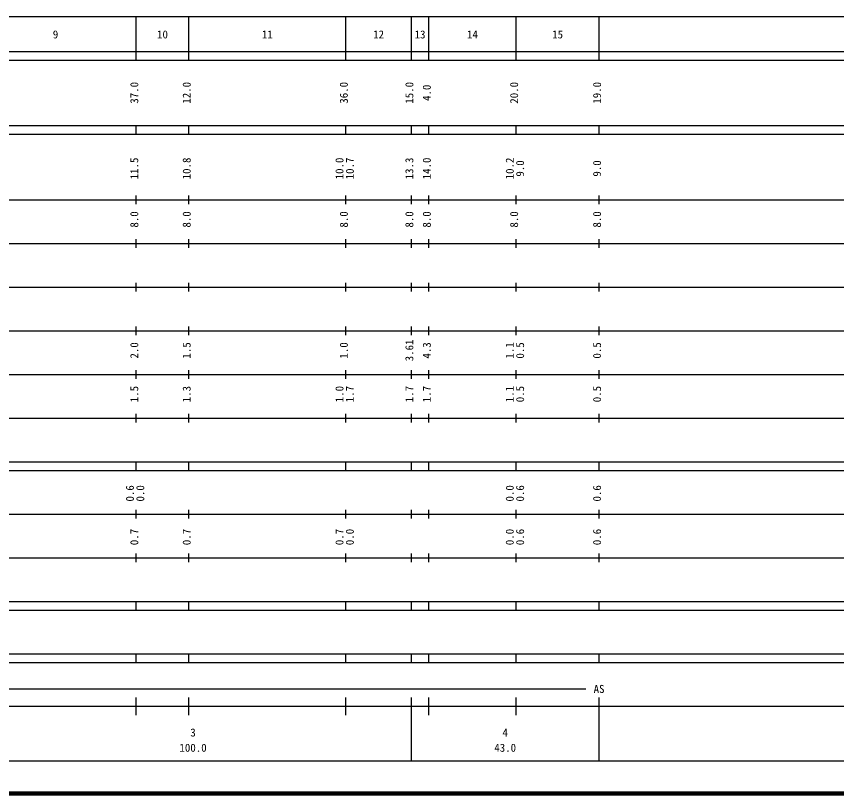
# Model space of a CAD drawing. Units: millimetres on the paper, enlarged 1000 times. Extents: x 40000 to 680000, y 20000 to 380000.
# Drawn here: x 277538 to 465406, y 20000 to 198000 of the extents above; entities that cross this region are included whole.
import ezdxf
from ezdxf.enums import TextEntityAlignment as Align

# ---------------------------------------------------------------- set-up
doc = ezdxf.new("R2010")
doc.units = ezdxf.units.MM
doc.header["$LTSCALE"] = 1000
doc.layers.add('M-TTL', color=2, linetype='Continuous', lineweight=140)
doc.layers.add('M-TTL-BAND', color=7, linetype='Continuous', lineweight=25)
doc.styles.add('ＭＳ ゴシック', font='')
doc.styles.get('ＭＳ ゴシック').set_extended_font_data('MS Gothic')

msp = doc.modelspace()

# ---------------------------------------------------------------- linework, layer by layer
at = {"layer": 'M-TTL'}
msp.add_line((40000, 20000), (680000, 20000), dxfattribs=at)
at = {"layer": 'M-TTL-BAND'}
for p, q in [((68000, 198000), (579000, 198000)), ((305000, 188000), (305000, 198000)), ((317000, 188000), (317000, 198000)), ((353000, 188000), (353000, 198000)), ((368000, 188000), (368000, 198000)), ((372000, 188000), (372000, 198000)), ((392000, 188000), (392000, 198000)), ((411000, 188000), (411000, 198000)), ((40000, 190000), (579000, 190000)), ((40000, 188000), (579000, 188000)), ((40000, 173000), (579000, 173000)), ((305000, 171000), (305000, 173000)), ((317000, 171000), (317000, 173000)), ((353000, 171000), (353000, 173000)), ((368000, 171000), (368000, 173000)), ((372000, 171000), (372000, 173000)), ((392000, 171000), (392000, 173000)), ((411000, 171000), (411000, 173000)), ((40000, 171000), (579000, 171000)), ((40000, 156000), (579000, 156000)), ((305000, 155000), (305000, 157000)), ((317000, 155000), (317000, 157000)), ((353000, 155000), (353000, 157000)), ((368000, 155000), (368000, 157000)), ((372000, 155000), (372000, 157000)), ((392000, 155000), (392000, 157000)), ((411000, 155000), (411000, 157000)), ((305000, 145000), (305000, 147000)), ((317000, 145000), (317000, 147000)), ((353000, 145000), (353000, 147000)), ((368000, 145000), (368000, 147000)), ((372000, 145000), (372000, 147000)), ((392000, 145000), (392000, 147000)), ((411000, 145000), (411000, 147000)), ((46000, 146000), (579000, 146000)), ((52000, 136000), (579000, 136000)), ((305000, 135000), (305000, 137000)), ((317000, 135000), (317000, 137000)), ((353000, 135000), (353000, 137000)), ((368000, 135000), (368000, 137000)), ((372000, 135000), (372000, 137000)), ((392000, 135000), (392000, 137000)), ((411000, 135000), (411000, 137000)), ((46000, 126000), (579000, 126000)), ((305000, 125000), (305000, 127000)), ((317000, 125000), (317000, 127000)), ((353000, 125000), (353000, 127000)), ((368000, 125000), (368000, 127000)), ((372000, 125000), (372000, 127000)), ((392000, 125000), (392000, 127000)), ((411000, 125000), (411000, 127000)), ((305000, 115000), (305000, 117000)), ((317000, 115000), (317000, 117000)), ((353000, 115000), (353000, 117000)), ((368000, 115000), (368000, 117000)), ((372000, 115000), (372000, 117000)), ((392000, 115000), (392000, 117000)), ((411000, 115000), (411000, 117000)), ((52000, 116000), (579000, 116000)), ((46000, 106000), (579000, 106000)), ((305000, 105000), (305000, 107000)), ((317000, 105000), (317000, 107000)), ((353000, 105000), (353000, 107000)), ((368000, 105000), (368000, 107000)), ((372000, 105000), (372000, 107000)), ((392000, 105000), (392000, 107000)), ((411000, 105000), (411000, 107000)), ((40000, 96000), (579000, 96000)), ((305000, 94000), (305000, 96000)), ((317000, 94000), (317000, 96000)), ((353000, 94000), (353000, 96000)), ((368000, 94000), (368000, 96000)), ((372000, 94000), (372000, 96000)), ((392000, 94000), (392000, 96000)), ((411000, 94000), (411000, 96000)), ((40000, 94000), (579000, 94000)), ((305000, 83000), (305000, 85000)), ((317000, 83000), (317000, 85000)), ((353000, 83000), (353000, 85000)), ((368000, 83000), (368000, 85000)), ((372000, 83000), (372000, 85000)), ((392000, 83000), (392000, 85000)), ((411000, 83000), (411000, 85000)), ((49000, 84000), (579000, 84000)), ((40000, 74000), (579000, 74000)), ((305000, 73000), (305000, 75000)), ((317000, 73000), (317000, 75000)), ((353000, 73000), (353000, 75000)), ((368000, 73000), (368000, 75000)), ((372000, 73000), (372000, 75000)), ((392000, 73000), (392000, 75000)), ((411000, 73000), (411000, 75000)), ((40000, 64000), (579000, 64000)), ((305000, 62000), (305000, 64000)), ((317000, 62000), (317000, 64000)), ((353000, 62000), (353000, 64000)), ((368000, 62000), (368000, 64000)), ((372000, 62000), (372000, 64000)), ((392000, 62000), (392000, 64000)), ((411000, 62000), (411000, 64000)), ((40000, 62000), (579000, 62000)), ((40000, 52000), (579000, 52000)), ((305000, 50000), (305000, 52000)), ((317000, 50000), (317000, 52000)), ((353000, 50000), (353000, 52000)), ((368000, 50000), (368000, 52000)), ((372000, 50000), (372000, 52000)), ((392000, 50000), (392000, 52000)), ((411000, 50000), (411000, 52000)), ((40000, 50000), (579000, 50000)), ((71000, 44000), (408000, 44000)), ((305000, 38000), (305000, 42000)), ((317000, 38000), (317000, 42000)), ((353000, 38000), (353000, 42000)), ((368000, 27500), (368000, 42000)), ((372000, 38000), (372000, 42000)), ((392000, 38000), (392000, 42000)), ((411000, 27500), (411000, 42000)), ((40000, 40000), (579000, 40000)), ((68000, 27500), (579000, 27500))]:
    msp.add_line(p, q, dxfattribs=at)

# ---------------------------------------------------------------- texts
at = {"layer": 'M-TTL-BAND', "style": 'ＭＳ ゴシック'}
for s, p in [('9', (286500, 192405)), ('10', (311000, 192405)), ('11', (335000, 192405)), ('12', (360500, 192405)), ('13', (370000, 192405)), ('14', (382000, 192405)), ('15', (401500, 192405)), ('AS', (411000, 42500)), ('3', (318000, 32523)), ('4', (389500, 32523)), ('100.0', (318000, 29033)), ('43.0', (389500, 29033))]:
    msp.add_text(s, height=1833, dxfattribs=at).set_placement(p, align=Align.BOTTOM_CENTER)
for s, p in [('37.0', (306000, 180500)), ('12.0', (318000, 180500)), ('36.0', (354000, 180500)), ('15.0', (369000, 180500)), ('4.0', (373000, 180500)), ('20.0', (393000, 180500)), ('19.0', (412000, 180500)), ('11.5', (306000, 163174)), ('10.8', (318000, 163174)), ('10.0', (353000, 163174)), ('10.7', (355370, 163174)), ('13.3', (369000, 163174)), ('14.0', (373000, 163174)), ('10.2', (392000, 163174)), ('9.0', (394370, 163174)), ('9.0', (412000, 163174)), ('8.0', (306000, 151500)), ('8.0', (318000, 151500)), ('8.0', (354000, 151500)), ('8.0', (369000, 151500)), ('8.0', (373000, 151500)), ('8.0', (393000, 151500)), ('8.0', (412000, 151500)), ('2.0', (306000, 121500)), ('1.5', (318000, 121500)), ('1.0', (354000, 121500)), ('3.61', (369000, 121500)), ('4.3', (373000, 121500)), ('1.1', (392000, 121500)), ('0.5', (394370, 121500)), ('0.5', (412000, 121500)), ('1.5', (306000, 111500)), ('1.3', (318000, 111500)), ('1.0', (353000, 111500)), ('1.7', (355370, 111500)), ('1.7', (369000, 111500)), ('1.7', (373000, 111500)), ('1.1', (392000, 111500)), ('0.5', (394370, 111500)), ('0.5', (412000, 111500)), ('0.6', (305000, 88764)), ('0.0', (307370, 88764)), ('0.0', (392000, 88764)), ('0.6', (394370, 88764)), ('0.6', (412000, 88764)), ('0.7', (306000, 78764)), ('0.7', (318000, 78764)), ('0.7', (353000, 78764)), ('0.0', (355370, 78764)), ('0.0', (392000, 78764)), ('0.6', (394370, 78764)), ('0.6', (412000, 78764))]:
    msp.add_text(s, height=1833, rotation=90, dxfattribs=at).set_placement(p, align=Align.BOTTOM_CENTER)

doc.saveas('drawing.dxf')
